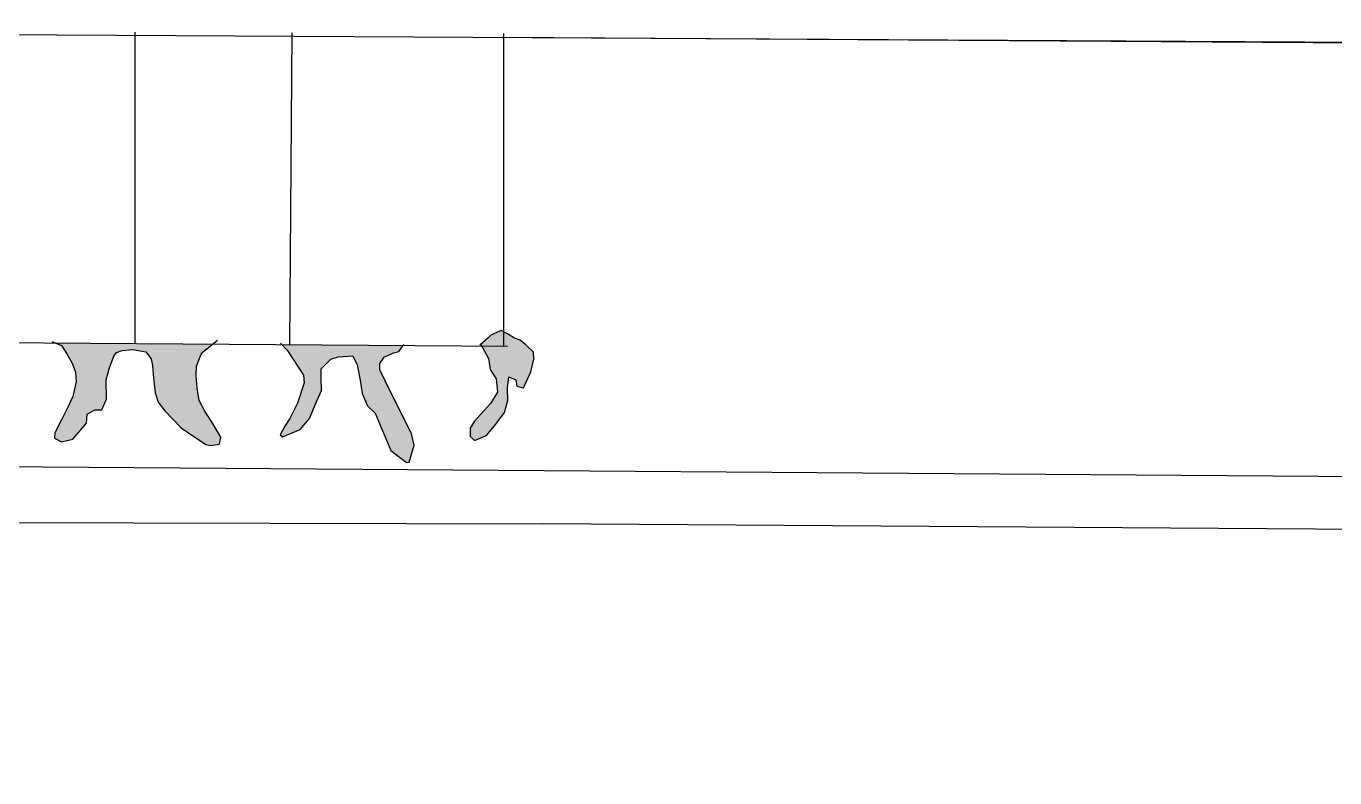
# Model space of a CAD drawing. Header units: millimetres. Extents: x 245 to 515, y 87 to 339.
# Drawn here: x 299.922 to 304.584, y 240.906 to 243.586 of the extents above; entities that cross this region are included whole.
import ezdxf

# ---------------------------------------------------------------- set-up
doc = ezdxf.new("R2010")
doc.units = ezdxf.units.MM
doc.layers.add('çziigi', color=10, linetype='Continuous')

msp = doc.modelspace()

# ---------------------------------------------------------------- hatches: boundary and pattern name
at = {"layer": 'çziigi'}
h = msp.add_hatch(color=256, dxfattribs=at)
h.dxf.hatch_style = 1
h.paths.add_polyline_path([(301.0862, 242.4102), (301.1005, 242.3777), (301.112, 242.3233), (301.1187, 242.2765), (301.1378, 242.2317), (301.1646, 242.2059), (301.2209, 242.0732), (301.2773, 242.0302), (301.2869, 242.0311), (301.3041, 242.0913), (301.2945, 242.1324), (301.2009, 242.3214), (301.1818, 242.3606), (301.1818, 242.3835), (301.1971, 242.4054), (301.2305, 242.4207), (301.2496, 242.4255), (301.2655, 242.4473), (300.833, 242.4506), (300.8511, 242.4303), (300.9104, 242.3415), (300.9123, 242.3138), (300.8884, 242.2412), (300.8607, 242.1868), (300.8435, 242.16), (300.8272, 242.1285), (300.8349, 242.1209), (300.898, 242.1476), (300.9314, 242.1868), (300.9515, 242.2355), (300.9734, 242.287), (300.9725, 242.3348), (300.9725, 242.3644), (301.0069, 242.3988), (301.0337, 242.4073)])
h.paths.add_polyline_path([(301.7296, 242.4228), (301.7016, 242.4497), (301.6814, 242.4661), (301.6621, 242.4738), (301.6371, 242.4892), (301.6228, 242.4964), (301.6228, 242.4445), (301.5448, 242.4451), (301.5687, 242.4007), (301.5754, 242.3612), (301.5966, 242.3285), (301.6015, 242.2803), (301.5764, 242.2399), (301.5196, 242.1773), (301.5042, 242.1523), (301.5032, 242.1244), (301.5196, 242.109), (301.562, 242.1263), (301.5947, 242.1667), (301.6255, 242.2081), (301.6381, 242.2514), (301.6361, 242.2957), (301.641, 242.3352), (301.666, 242.3246), (301.6699, 242.3025), (301.6939, 242.2967), (301.7199, 242.3535), (301.7305, 242.3987)])
h.paths.add_polyline_path([(301.6228, 242.4964), (301.614, 242.5008), (301.5774, 242.4834), (301.5677, 242.4748), (301.5412, 242.4517), (301.5448, 242.4451), (301.6228, 242.4445)])
h.paths.add_polyline_path([(300.527, 242.3395), (300.5289, 242.3729), (300.5451, 242.4168), (300.5528, 242.4245), (300.5866, 242.4525), (300.0248, 242.4568), (300.0471, 242.4476), (300.0672, 242.417), (300.0853, 242.3836), (300.0977, 242.3521), (300.0996, 242.3187), (300.0882, 242.2652), (300.071, 242.2299), (300.049, 242.185), (300.0242, 242.1363), (300.0232, 242.1172), (300.048, 242.1038), (300.0882, 242.1134), (300.1369, 242.1697), (300.1388, 242.2022), (300.1665, 242.2174), (300.1914, 242.2174), (300.2076, 242.2556), (300.2067, 242.3244), (300.2181, 242.3674), (300.2344, 242.4094), (300.243, 242.4227), (300.264, 242.4294), (300.3022, 242.4332), (300.3481, 242.4246), (300.3672, 242.3998), (300.372, 242.3759), (300.3749, 242.3301), (300.3815, 242.2786), (300.3921, 242.2451), (300.4159, 242.2146), (300.4744, 242.1533), (300.5002, 242.1352), (300.5614, 242.0941), (300.5786, 242.0903), (300.6101, 242.095), (300.6149, 242.1208), (300.5882, 242.1667), (300.5585, 242.2125), (300.5385, 242.2516), (300.5308, 242.2965)])
h.paths.add_polyline_path([(299.7545, 242.3234), (299.7602, 242.3682), (299.7669, 242.394), (299.785, 242.4179), (299.7946, 242.4274), (299.8137, 242.4389), (299.8372, 242.4583), (299.2704, 242.4627), (299.3166, 242.4344), (299.3367, 242.3924), (299.3357, 242.3609), (299.331, 242.3189), (299.3119, 242.2587), (299.3004, 242.2289), (299.2851, 242.1993), (299.265, 242.1668), (299.2325, 242.1267), (299.2249, 242.1009), (299.2383, 242.0885), (299.2765, 242.1067), (299.3013, 242.1439), (299.3415, 242.1888), (299.3892, 242.1993), (299.4064, 242.1993), (299.4284, 242.2155), (299.4485, 242.2518), (299.4609, 242.2967), (299.4705, 242.3454), (299.4877, 242.3931), (299.4963, 242.4246), (299.5097, 242.4304), (299.5546, 242.4284), (299.5794, 242.3912), (299.5851, 242.3444), (299.5909, 242.2976), (299.6119, 242.2384), (299.6272, 242.2107), (299.6444, 242.1983), (299.6826, 242.1659), (299.7036, 242.1449), (299.7764, 242.098), (299.829, 242.0932), (299.8596, 242.0875), (299.8691, 242.099), (299.8405, 242.1324), (299.8032, 242.1639), (299.7717, 242.1992), (299.7554, 242.2317), (299.7535, 242.2699)])
h.paths.add_polyline_path([(299.0173, 242.4517), (299.0337, 242.4645), (298.5456, 242.4682), (298.5575, 242.4505), (298.5689, 242.4285), (298.5756, 242.4046), (298.5833, 242.3674), (298.5842, 242.3244), (298.5823, 242.2939), (298.5603, 242.2404), (298.5479, 242.2194), (298.545, 242.1946), (298.5603, 242.1764), (298.5756, 242.1755), (298.6129, 242.2117), (298.6377, 242.2289), (298.6702, 242.2089), (298.6779, 242.2251), (298.6817, 242.2958), (298.7008, 242.3445), (298.7142, 242.3846), (298.718, 242.417), (298.7486, 242.4361), (298.7772, 242.4399), (298.8059, 242.4399), (298.8422, 242.417), (298.8776, 242.3922), (298.8986, 242.3664), (298.9091, 242.3158), (298.9148, 242.2671), (298.9254, 242.2127), (298.9359, 242.165), (298.9636, 242.1325), (299.0161, 242.1239), (299.0458, 242.122), (299.0286, 242.1802), (299.0075, 242.2156), (298.9817, 242.27), (298.9693, 242.3378), (298.9731, 242.3932)])
h.paths.add_polyline_path([(298.2179, 242.4275), (298.2351, 242.4476), (298.2542, 242.4628), (298.2632, 242.4704), (297.7459, 242.4744), (297.7592, 242.4649), (297.7754, 242.4152), (297.7754, 242.3885), (297.7774, 242.3675), (297.7802, 242.3054), (297.7716, 242.2768), (297.7563, 242.2357), (297.742, 242.2118), (297.7191, 242.1899), (297.6789, 242.1593), (297.6675, 242.1517), (297.6656, 242.1221), (297.6961, 242.1173), (297.7554, 242.1345), (297.7907, 242.1555), (297.8051, 242.188), (297.8127, 242.23), (297.8165, 242.2577), (297.8605, 242.2844), (297.87, 242.292), (297.871, 242.293), (297.8777, 242.3321), (297.8767, 242.3789), (297.8758, 242.398), (297.9016, 242.4353), (297.914, 242.4515), (297.936, 242.4543), (297.9608, 242.4591), (298.0029, 242.4629), (298.022, 242.4486), (298.0401, 242.4247), (298.0564, 242.4066), (298.0679, 242.3684), (298.0707, 242.3274), (298.0765, 242.292), (298.0918, 242.2156), (298.1176, 242.1955), (298.1415, 242.1592), (298.1673, 242.1287), (298.2208, 242.1086), (298.2351, 242.1105), (298.2734, 242.1115), (298.2743, 242.1478), (298.2552, 242.1812), (298.2342, 242.248), (298.2112, 242.291), (298.1979, 242.3139), (298.1969, 242.3464), (298.2017, 242.3893)])
h.paths.add_polyline_path([(297.43, 242.438), (297.4377, 242.4561), (297.4581, 242.4766), (296.9974, 242.4802), (297.0119, 242.4436), (297.0164, 242.4162), (297.0164, 242.369), (297.0103, 242.3172), (296.9982, 242.2746), (296.9783, 242.2395), (296.9585, 242.2015), (296.9326, 242.1725), (296.9269, 242.1722), (296.9131, 242.1429), (296.915, 242.1305), (296.9379, 242.1286), (296.9685, 242.1381), (296.9914, 242.1611), (297.0249, 242.2126), (297.043, 242.2499), (297.0612, 242.289), (297.0679, 242.3301), (297.0726, 242.373), (297.0822, 242.4112), (297.0908, 242.4399), (297.1061, 242.4351), (297.1338, 242.4294), (297.1625, 242.4341), (297.2007, 242.4399), (297.2313, 242.4494), (297.2446, 242.4456), (297.2695, 242.4208), (297.28, 242.395), (297.2867, 242.3549), (297.2915, 242.3234), (297.3029, 242.2928), (297.3173, 242.2842), (297.3364, 242.2651), (297.3603, 242.2374), (297.3813, 242.1945), (297.3851, 242.1649), (297.4453, 242.1315), (297.4625, 242.1324), (297.4941, 242.1372), (297.5046, 242.1544), (297.4979, 242.1687), (297.4319, 242.204), (297.4253, 242.2241), (297.4205, 242.2737), (297.4195, 242.3138), (297.4176, 242.373), (297.4147, 242.4084)])

# ---------------------------------------------------------------- linework, layer by layer
for p, q in [((294.3964, 243.5857), (427.6739, 242.8501)), ((300.3086, 243.5639), (300.3086, 242.4547)), ((300.8681, 243.5618), (300.8595, 242.4504)), ((301.6228, 243.559), (301.6228, 242.4445)), ((435.0102, 242.6662), (301.6228, 243.5458)), ((301.614, 242.5008), (301.5774, 242.4834)), ((301.6371, 242.4892), (301.614, 242.5008)), ((295.4977, 242.4917), (301.6369, 242.4444)), ((300.0127, 242.4619), (300.0471, 242.4476)), ((300.5528, 242.4245), (300.6034, 242.4665)), ((300.8282, 242.456), (300.8511, 242.4303)), ((301.5677, 242.4748), (301.5379, 242.4488)), ((301.5408, 242.4526), (301.5687, 242.4007)), ((301.5774, 242.4834), (301.5677, 242.4748)), ((301.6621, 242.4738), (301.6371, 242.4892)), ((301.6814, 242.4661), (301.6621, 242.4738)), ((301.7016, 242.4497), (301.6814, 242.4661)), ((300.0471, 242.4476), (300.0672, 242.417)), ((300.0672, 242.417), (300.0853, 242.3836)), ((300.2181, 242.3674), (300.2344, 242.4094)), ((300.2344, 242.4094), (300.243, 242.4227)), ((300.243, 242.4227), (300.264, 242.4294)), ((300.264, 242.4294), (300.3022, 242.4332)), ((300.3022, 242.4332), (300.3481, 242.4246)), ((300.3481, 242.4246), (300.3672, 242.3998)), ((300.5289, 242.3729), (300.5451, 242.4168)), ((300.5451, 242.4168), (300.5528, 242.4245)), ((300.8511, 242.4303), (300.9104, 242.3415)), ((301.0069, 242.3988), (301.0337, 242.4073)), ((301.0337, 242.4073), (301.0862, 242.4102)), ((301.0862, 242.4102), (301.1005, 242.3777)), ((301.1818, 242.3835), (301.1971, 242.4054)), ((301.1971, 242.4054), (301.2305, 242.4207)), ((301.2305, 242.4207), (301.2496, 242.4255)), ((301.2496, 242.4255), (301.2678, 242.4503)), ((301.7296, 242.4228), (301.7016, 242.4497)), ((301.7305, 242.3987), (301.7296, 242.4228)), ((300.0853, 242.3836), (300.0977, 242.3521)), ((300.2067, 242.3244), (300.2181, 242.3674)), ((300.3672, 242.3998), (300.372, 242.3759)), ((300.372, 242.3759), (300.3749, 242.3301)), ((300.527, 242.3395), (300.5289, 242.3729)), ((300.9725, 242.3644), (301.0069, 242.3988)), ((300.9725, 242.3348), (300.9725, 242.3644)), ((301.1005, 242.3777), (301.112, 242.3233)), ((301.1818, 242.3606), (301.1818, 242.3835)), ((301.2009, 242.3214), (301.1818, 242.3606)), ((301.5687, 242.4007), (301.5754, 242.3612)), ((301.5754, 242.3612), (301.5966, 242.3285)), ((301.7199, 242.3535), (301.7305, 242.3987)), ((300.0996, 242.3187), (300.0882, 242.2652)), ((300.0977, 242.3521), (300.0996, 242.3187)), ((300.2076, 242.2556), (300.2067, 242.3244)), ((300.3749, 242.3301), (300.3815, 242.2786)), ((300.5308, 242.2965), (300.527, 242.3395)), ((300.9123, 242.3138), (300.8884, 242.2412)), ((300.9104, 242.3415), (300.9123, 242.3138)), ((300.9734, 242.287), (300.9725, 242.3348)), ((301.112, 242.3233), (301.1187, 242.2765)), ((301.2945, 242.1324), (301.2009, 242.3214)), ((301.5966, 242.3285), (301.6015, 242.2803)), ((301.6361, 242.2957), (301.641, 242.3352)), ((301.641, 242.3352), (301.666, 242.3246)), ((301.666, 242.3246), (301.6699, 242.3025)), ((301.6939, 242.2967), (301.7199, 242.3535)), ((300.0882, 242.2652), (300.071, 242.2299)), ((300.3815, 242.2786), (300.3921, 242.2451)), ((300.5385, 242.2516), (300.5308, 242.2965)), ((300.9515, 242.2355), (300.9734, 242.287)), ((301.1187, 242.2765), (301.1378, 242.2317)), ((301.6015, 242.2803), (301.5764, 242.2399)), ((301.6381, 242.2514), (301.6361, 242.2957)), ((301.6699, 242.3025), (301.6939, 242.2967)), ((300.071, 242.2299), (300.049, 242.185)), ((300.1914, 242.2174), (300.2076, 242.2556)), ((300.3921, 242.2451), (300.4159, 242.2146)), ((300.5585, 242.2125), (300.5385, 242.2516)), ((300.8884, 242.2412), (300.8607, 242.1868)), ((300.9314, 242.1868), (300.9515, 242.2355)), ((301.1378, 242.2317), (301.1646, 242.2059)), ((301.5764, 242.2399), (301.5196, 242.1773)), ((301.6255, 242.2081), (301.6381, 242.2514)), ((300.049, 242.185), (300.0242, 242.1363)), ((300.1369, 242.1697), (300.1388, 242.2022)), ((300.1388, 242.2022), (300.1665, 242.2174)), ((300.1665, 242.2174), (300.1914, 242.2174)), ((300.4159, 242.2146), (300.4744, 242.1533)), ((300.5882, 242.1667), (300.5585, 242.2125)), ((300.8607, 242.1868), (300.8435, 242.16)), ((300.898, 242.1476), (300.9314, 242.1868)), ((301.1646, 242.2059), (301.2209, 242.0732)), ((301.5196, 242.1773), (301.5042, 242.1523)), ((301.5947, 242.1667), (301.6255, 242.2081)), ((300.0242, 242.1363), (300.0232, 242.1172)), ((300.0882, 242.1134), (300.1369, 242.1697)), ((300.4744, 242.1533), (300.5002, 242.1352)), ((300.5002, 242.1352), (300.5614, 242.0941)), ((300.6149, 242.1208), (300.5882, 242.1667)), ((300.8435, 242.16), (300.8272, 242.1285)), ((300.8272, 242.1285), (300.8349, 242.1209)), ((300.8349, 242.1209), (300.898, 242.1476)), ((301.3041, 242.0913), (301.2945, 242.1324)), ((301.5042, 242.1523), (301.5032, 242.1244)), ((301.5196, 242.109), (301.562, 242.1263)), ((301.562, 242.1263), (301.5947, 242.1667)), ((300.0232, 242.1172), (300.048, 242.1038)), ((300.048, 242.1038), (300.0882, 242.1134)), ((300.5614, 242.0941), (300.5786, 242.0903)), ((300.5786, 242.0903), (300.6101, 242.095)), ((300.6101, 242.095), (300.6149, 242.1208)), ((301.2869, 242.0311), (301.3041, 242.0913)), ((301.5032, 242.1244), (301.5196, 242.109)), ((295.7598, 242.0464), (427.6372, 241.0658)), ((301.2209, 242.0732), (301.2773, 242.0302)), ((301.2773, 242.0302), (301.2869, 242.0311)), ((295.9237, 241.8252), (301.7629, 241.8112)), ((433.4829, 240.9057), (301.7629, 241.8112))]:
    msp.add_line(p, q, dxfattribs=at)

doc.saveas('drawing.dxf')
